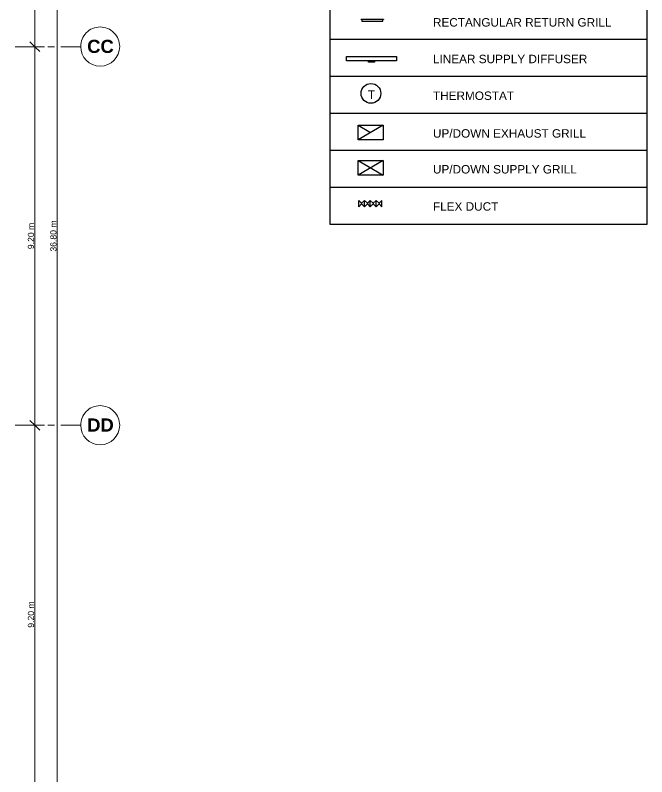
# Model space of a CAD drawing. Header units: metres. Extents: x -2 to 237, y -8 to 52.
# Drawn here: x 61.65 to 76.98, y 14.46 to 32.96 of the extents above; entities that cross this region are included whole.
import ezdxf

# ---------------------------------------------------------------- set-up
doc = ezdxf.new("R2010")
doc.units = ezdxf.units.M
doc.layers.get('0').update_dxf_attribs({"lineweight": 0})
doc.layers.add('HVAC - Ductos', color=5, linetype='Continuous', lineweight=0)
doc.layers.add('PDF_Text', color=7, linetype='Continuous', lineweight=0)
doc.layers.add('PDF_Geometry', color=7, linetype='Continuous', lineweight=0, true_color=0xaaaaaa)
doc.styles.add('PDF Helvetica', font='')
doc.styles.add('PDF Helvetica Bold', font='')
doc.styles.get('PDF Helvetica').set_extended_font_data('Helvetica')
doc.styles.get('PDF Helvetica Bold').set_extended_font_data('Helvetica', bold=True)

msp = doc.modelspace()

# ---------------------------------------------------------------- linework, layer by layer
at = {"lineweight": 25}
for points in [[(69.297, 27.872), (69.297, 37.768), (76.984, 37.768), (76.984, 27.872)], [(70.589, 32.857), (70.048, 32.857), (70.048, 32.866), (70.589, 32.866)], [(70.062, 32.816), (70.574, 32.816), (70.574, 32.857), (70.062, 32.857)], [(70.904, 31.849), (69.691, 31.849), (69.691, 31.959), (70.904, 31.959)], [(70.373, 31.817), (70.222, 31.817), (70.222, 31.849), (70.373, 31.849)], [(69.988, 28.459), (70.057, 28.39), (70.057, 28.376), (69.988, 28.307)], [(70.268, 28.459), (70.199, 28.39), (70.199, 28.376), (70.268, 28.307)], [(70.552, 28.459), (70.483, 28.39), (70.483, 28.376), (70.552, 28.307)]]:
    msp.add_lwpolyline(points, close=True, dxfattribs=at)
for points in [[(76.984, 32.371), (69.297, 32.371)], [(76.984, 31.473), (69.297, 31.473)], [(76.984, 30.571), (69.297, 30.571)], [(69.975, 30.291), (70.584, 30.291), (70.584, 29.929), (69.975, 29.929), (69.975, 30.291), (70.277, 30.113)], [(70.584, 30.291), (69.975, 29.929)], [(76.984, 29.673), (69.297, 29.673)], [(69.975, 29.43), (70.584, 29.43), (70.584, 29.073), (69.975, 29.073), (69.975, 29.43), (70.584, 29.073)], [(70.584, 29.43), (69.975, 29.073)], [(76.984, 28.775), (69.297, 28.775)], [(70.057, 28.376), (70.131, 28.307), (70.131, 28.459), (70.057, 28.39)], [(70.131, 28.459), (70.199, 28.39)], [(70.199, 28.376), (70.131, 28.307)], [(70.268, 28.459), (70.341, 28.39), (70.341, 28.376), (70.268, 28.307)], [(70.41, 28.459), (70.341, 28.39)], [(70.341, 28.376), (70.41, 28.307)], [(70.483, 28.376), (70.41, 28.307), (70.41, 28.459), (70.483, 28.39)]]:
    msp.add_lwpolyline(points, dxfattribs=at)
msp.add_circle((70.285, 31.059), 0.24, dxfattribs=at)
at = {"layer": 'HVAC - Ductos', "color": 252, "lineweight": 0, "true_color": 0x939598}
for points in [[(62.122, 8.964), (62.122, 13.802), (62.122, 22.997), (62.122, 32.193), (62.122, 41.388), (62.122, 46.226)], [(62.667, 8.964), (62.667, 46.226)], [(61.884, 32.193), (62.122, 32.193), (62.36, 32.193)], [(62.002, 32.312), (62.122, 32.193), (62.241, 32.074)], [(61.884, 22.997), (62.122, 22.997), (62.36, 22.997)], [(62.002, 23.117), (62.122, 22.997), (62.241, 22.878)]]:
    msp.add_lwpolyline(points, dxfattribs=at)
at = {"layer": 'PDF_Geometry', "lineweight": 0}
for points in [[(63.707, 32.674, 0.416453), (63.235, 32.197, 0.412833), (63.707, 31.721, 0.411084), (64.183, 32.197, 0.4147)], [(63.707, 23.474, 0.416451), (63.235, 22.997, 0.412857), (63.707, 22.521, 0.411109), (64.183, 22.997, 0.414698)]]:
    msp.add_lwpolyline(points, format="xyb", close=True, dxfattribs=at)
at = {"layer": 'PDF_Geometry', "color": 252, "lineweight": 0, "true_color": 0x939598}
for points in [[(62.278, 32.193), (61.646, 32.193)], [(62.598, 32.193), (62.437, 32.193)], [(62.278, 22.997), (61.646, 22.997)], [(62.598, 22.997), (62.437, 22.997)]]:
    msp.add_lwpolyline(points, dxfattribs=at)
at = {"layer": 'PDF_Geometry', "lineweight": 0}
for points in [[(63.23, 32.193), (62.754, 32.193)], [(63.23, 22.997), (62.754, 22.997)]]:
    msp.add_lwpolyline(points, dxfattribs=at)

# ---------------------------------------------------------------- texts
at = {"attachment_point": 4, "style": 'PDF Helvetica'}
for s, insert, char_height in [('RECTANGULAR RETURN GRILL', (71.791, 32.784), 0.20468), ('LINEAR SUPPLY DIFFUSER', (71.791, 31.895), 0.20468), ('T', (70.211, 31.029), 0.205), ('THERMOSTAT', (71.791, 31.002), 0.2047), ('UP/DOWN EXHAUST GRILL', (71.791, 30.086), 0.20468), ('UP/DOWN SUPPLY GRILL', (71.791, 29.215), 0.20468), ('FLEX DUCT', (71.791, 28.312), 0.2047)]:
    msp.add_mtext(s, dxfattribs=dict(at, insert=insert, char_height=char_height))
at = {"layer": 'PDF_Text', "color": 253, "lineweight": 0, "true_color": 0xaaaaaa, "char_height": 0.3201, "attachment_point": 4, "style": 'PDF Helvetica Bold'}
for s, insert in [('CC', (63.393, 32.2)), ('DD', (63.393, 23.004))]:
    msp.add_mtext(s, dxfattribs=dict(at, insert=insert))
at = {"layer": 'PDF_Text', "color": 252, "lineweight": 0, "true_color": 0x939598, "char_height": 0.15, "attachment_point": 4, "rotation": 90, "style": 'PDF Helvetica'}
for s, insert in [('36.80 m', (62.573, 27.216)), ('9.20 m', (62.028, 27.276)), ('9.20 m', (62.028, 18.08))]:
    msp.add_mtext(s, dxfattribs=dict(at, insert=insert))

doc.saveas('drawing.dxf')
